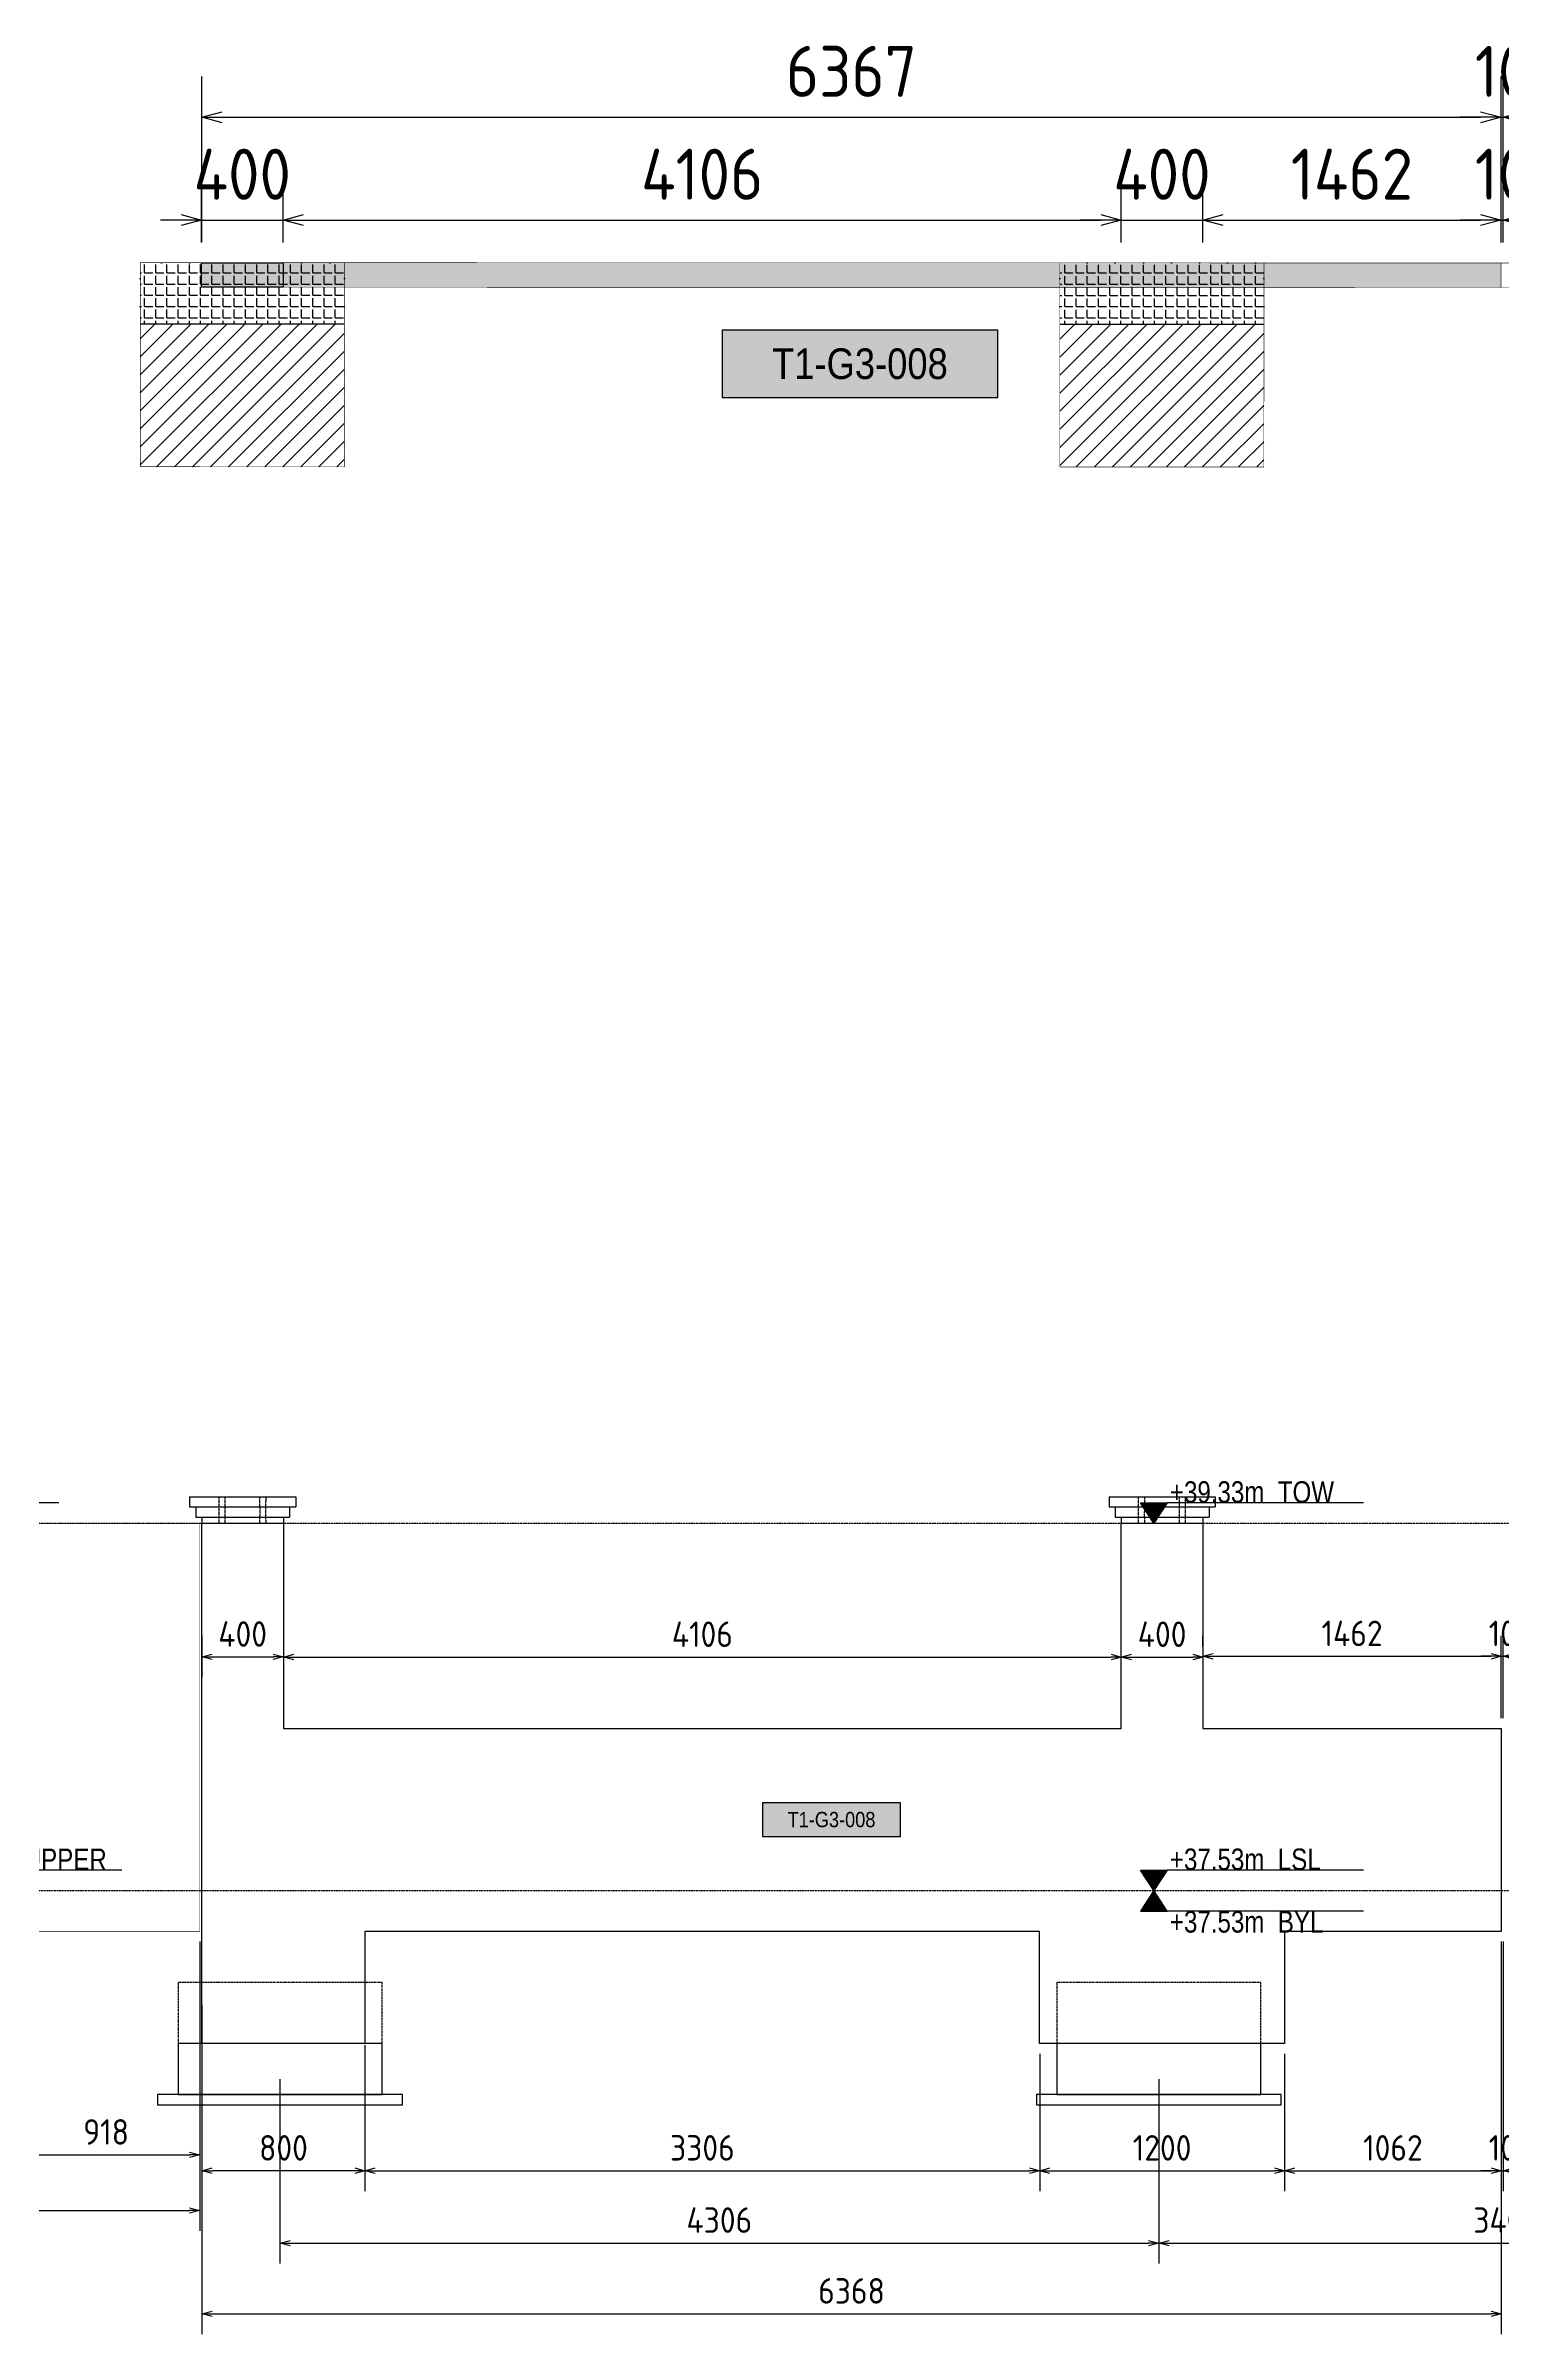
# Model space of a CAD drawing. Header units: centimetres. Extents: x -6122352 to 7132207, y -1694241 to 1947892.
# Drawn here: x 3272366 to 3279504, y 101677 to 112891 of the extents above; entities that cross this region are included whole.
import ezdxf
from ezdxf.enums import TextEntityAlignment as Align

# ---------------------------------------------------------------- set-up
doc = ezdxf.new("R2010")
doc.units = ezdxf.units.CM
doc.header["$MEASUREMENT"] = 0
doc.header["$PDMODE"] = 66
doc.header["$PDSIZE"] = 100
for name, pattern in [('23585-XR-AR-END-SETTING OUT PLAN$0$HIDDEN', [0.375, 0.25, -0.125]), ('DASHED2', [0.375, 0.25, -0.125]), ('DXK_LINE_DOT2', [3.9198, 1.9599, -1.9599])]:
    doc.linetypes.add(name, pattern=pattern)
for name, color, linetype in [('@MI-FOOTINGS', 7, 'Continuous'), ('@MI-TYPE-01', 30, 'Continuous'), ('@MI-TYPE-02', 6, 'Continuous'), ('JML-Dimension', 1, 'Continuous'), ('PANEL-TAGS', 7, 'Continuous'), ('SECTION', 130, 'Continuous')]:
    doc.layers.add(name, color=color, linetype=linetype)
doc.styles.add('PANELTAG_STYLE', font='arial.ttf')
doc.styles.add('Schueco-BEMSTIL', font='isocpeur.ttf', dxfattribs={"width": 0.9})
doc.styles.add('txt-Pisa-std', font='arial.ttf', dxfattribs={"width": 0.8})
doc.dimstyles.new('MI- JWC-TXT-2.5 MM', dxfattribs={"dimscale": 1.5, "dimtxt": 2.5, "dimasz": 1, "dimexe": 2, "dimexo": 1, "dimgap": 1, "dimtad": 1, "dimdec": 0, "dimdsep": 46, "dimtxsty": 'Schueco-BEMSTIL', "dimblk": 'OPEN30', "dimcen": 0, "dimdle": 2, "dimclrd": 140, "dimclre": 8, "dimclrt": 40, "dimadec": 0, "dimazin": 2, "dimtfac": 1, "dimtdec": 0, "dimtix": 1, "dimtmove": 2, "dimatfit": 3, "dimldrblk": 'OPEN', "dimfxl": 2, "dimlwd": -1, "dimlwe": -1, "dimarcsym": 0})

# ---------------------------------------------------------------- blocks, each defined once
blk = doc.blocks.new('RCC COPING')
at = {"layer": '@MI-TYPE-01', "transparency": 33554679}
h = blk.add_hatch(color=8, dxfattribs=at)
h.dxf.hatch_style = 1
h.paths.add_polyline_path([(60, 200), (-60, 200), (-60, -200), (60, -200)])
at = {"layer": '@MI-TYPE-01', "color": 30}
blk.add_lwpolyline([(-60, 200), (60, 200), (60, -200), (-60, -200)], close=True, dxfattribs=at)
blk = doc.blocks.new('_Open30')
at = {"color": 0, "linetype": 'ByBlock', "lineweight": -2}
for p, q in [((-1, 0.27), (0, 0)), ((0, 0), (-1, -0.27)), ((0, 0), (-1, 0))]:
    blk.add_line(p, q, dxfattribs=at)
blk = doc.blocks.new('*D3770')
at = {"layer": '@MI-TYPE-01', "color": 8, "transparency": 16777216}
for p, q in [((23268, -120240), (22454, -120240)), ((23266, -126607), (22454, -126607))]:
    blk.add_line(p, q, dxfattribs=at)
at = {"layer": '@MI-TYPE-01', "color": 140, "transparency": 16777216}
blk.add_line((22654, -126507), (22654, -120340), dxfattribs=at)
at = {"layer": 'Defpoints', "color": 0, "transparency": 16777216}
for p in [(22654, -120240), (23368, -120240), (23366, -126607)]:
    blk.add_point(p, dxfattribs=at)
at = {"layer": '@MI-TYPE-01', "color": 140, "transparency": 16777216, "xscale": 100, "yscale": 100, "zscale": 100}
for p, rotation in [((22654, -120240), 90), ((22654, -126607), 270)]:
    blk.add_blockref('_Open30', p, dxfattribs=dict(at, rotation=rotation))
at = {"layer": '@MI-TYPE-01', "color": 40, "transparency": 16777216, "insert": (22429, -123424), "char_height": 250, "attachment_point": 5, "rotation": 90, "style": 'Schueco-BEMSTIL'}
blk.add_mtext('6367', dxfattribs=at)
blk = doc.blocks.new('_Open')
at = {"color": 0, "linetype": 'ByBlock', "lineweight": -2}
for p, q in [((-1, 0.2), (0, 0)), ((-1, -0.2), (0, 0)), ((0, 0), (-1, 0))]:
    blk.add_line(p, q, dxfattribs=at)
blk = doc.blocks.new('*D3771')
at = {"layer": '@MI-TYPE-01', "color": 140, "transparency": 16777216}
for p, q in [((22654, -120130), (22654, -120030)), ((22654, -120240), (22654, -120230)), ((22654, -120340), (22654, -120440))]:
    blk.add_line(p, q, dxfattribs=at)
at = {"layer": '@MI-TYPE-01', "color": 8, "transparency": 16777216}
for p, q in [((23268, -120230), (22454, -120230)), ((23268, -120240), (22454, -120240))]:
    blk.add_line(p, q, dxfattribs=at)
at = {"layer": 'Defpoints', "color": 0, "transparency": 16777216}
for p in [(22654, -120230), (23368, -120230), (23368, -120240)]:
    blk.add_point(p, dxfattribs=at)
at = {"layer": '@MI-TYPE-01', "color": 140, "transparency": 16777216, "xscale": 100, "yscale": 100, "zscale": 100}
for p, rotation in [((22654, -120230), 270), ((22654, -120240), 90)]:
    blk.add_blockref('_Open30', p, dxfattribs=dict(at, rotation=rotation))
at = {"layer": '@MI-TYPE-01', "color": 40, "transparency": 16777216, "insert": (22429, -120235), "char_height": 250, "attachment_point": 5, "rotation": 90, "style": 'Schueco-BEMSTIL'}
blk.add_mtext('10', dxfattribs=at)
blk = doc.blocks.new('*D3775')
at = {"layer": '@MI-TYPE-01', "color": 140, "transparency": 16777216}
for p, q in [((23158, -126109), (23158, -126009)), ((23158, -126609), (23158, -126209)), ((23158, -126709), (23158, -126809))]:
    blk.add_line(p, q, dxfattribs=at)
at = {"layer": '@MI-TYPE-01', "color": 8, "transparency": 16777216}
for p, q in [((23267, -126209), (22958, -126209)), ((23267, -126609), (22958, -126609))]:
    blk.add_line(p, q, dxfattribs=at)
at = {"layer": 'Defpoints', "color": 0, "transparency": 16777216}
for p in [(23158, -126209), (23367, -126209), (23367, -126609)]:
    blk.add_point(p, dxfattribs=at)
at = {"layer": '@MI-TYPE-01', "color": 140, "transparency": 16777216, "xscale": 100, "yscale": 100, "zscale": 100}
for p, rotation in [((23158, -126209), 270), ((23158, -126609), 90)]:
    blk.add_blockref('_Open30', p, dxfattribs=dict(at, rotation=rotation))
at = {"layer": '@MI-TYPE-01', "color": 40, "transparency": 16777216, "insert": (22933, -126409), "char_height": 250, "attachment_point": 5, "rotation": 90, "style": 'Schueco-BEMSTIL'}
blk.add_mtext('400', dxfattribs=at)
blk = doc.blocks.new('*D3776')
at = {"layer": '@MI-TYPE-01', "color": 8, "transparency": 16777216}
for p, q in [((23268, -122102), (22958, -122102)), ((23267, -126209), (22958, -126209))]:
    blk.add_line(p, q, dxfattribs=at)
at = {"layer": '@MI-TYPE-01', "color": 140, "transparency": 16777216}
blk.add_line((23158, -126109), (23158, -122202), dxfattribs=at)
at = {"layer": 'Defpoints', "color": 0, "transparency": 16777216}
for p in [(23158, -122102), (23368, -122102), (23367, -126209)]:
    blk.add_point(p, dxfattribs=at)
at = {"layer": '@MI-TYPE-01', "color": 140, "transparency": 16777216, "xscale": 100, "yscale": 100, "zscale": 100}
for p, rotation in [((23158, -122102), 90), ((23158, -126209), 270)]:
    blk.add_blockref('_Open30', p, dxfattribs=dict(at, rotation=rotation))
at = {"layer": '@MI-TYPE-01', "color": 40, "transparency": 16777216, "insert": (22933, -124155), "char_height": 250, "attachment_point": 5, "rotation": 90, "style": 'Schueco-BEMSTIL'}
blk.add_mtext('4106', dxfattribs=at)
blk = doc.blocks.new('*D3777')
at = {"layer": '@MI-TYPE-01', "color": 140, "transparency": 16777216}
for p, q in [((23158, -121602), (23158, -121502)), ((23158, -122102), (23158, -121702)), ((23158, -122202), (23158, -122302))]:
    blk.add_line(p, q, dxfattribs=at)
at = {"layer": '@MI-TYPE-01', "color": 8, "transparency": 16777216}
for p, q in [((23268, -121702), (22958, -121702)), ((23268, -122102), (22958, -122102))]:
    blk.add_line(p, q, dxfattribs=at)
at = {"layer": 'Defpoints', "color": 0, "transparency": 16777216}
for p in [(23158, -121702), (23368, -121702), (23368, -122102)]:
    blk.add_point(p, dxfattribs=at)
at = {"layer": '@MI-TYPE-01', "color": 140, "transparency": 16777216, "xscale": 100, "yscale": 100, "zscale": 100}
for p, rotation in [((23158, -121702), 270), ((23158, -122102), 90)]:
    blk.add_blockref('_Open30', p, dxfattribs=dict(at, rotation=rotation))
at = {"layer": '@MI-TYPE-01', "color": 40, "transparency": 16777216, "insert": (22933, -121902), "char_height": 250, "attachment_point": 5, "rotation": 90, "style": 'Schueco-BEMSTIL'}
blk.add_mtext('400', dxfattribs=at)
blk = doc.blocks.new('*D3778')
at = {"layer": '@MI-TYPE-01', "color": 8, "transparency": 16777216}
for p, q in [((23268, -120240), (22958, -120240)), ((23268, -121702), (22958, -121702))]:
    blk.add_line(p, q, dxfattribs=at)
at = {"layer": '@MI-TYPE-01', "color": 140, "transparency": 16777216}
blk.add_line((23158, -121602), (23158, -120340), dxfattribs=at)
at = {"layer": 'Defpoints', "color": 0, "transparency": 16777216}
for p in [(23158, -120240), (23368, -120240), (23368, -121702)]:
    blk.add_point(p, dxfattribs=at)
at = {"layer": '@MI-TYPE-01', "color": 140, "transparency": 16777216, "xscale": 100, "yscale": 100, "zscale": 100}
for p, rotation in [((23158, -120240), 90), ((23158, -121702), 270)]:
    blk.add_blockref('_Open30', p, dxfattribs=dict(at, rotation=rotation))
at = {"layer": '@MI-TYPE-01', "color": 40, "transparency": 16777216, "insert": (22933, -120971), "char_height": 250, "attachment_point": 5, "rotation": 90, "style": 'Schueco-BEMSTIL'}
blk.add_mtext('1462', dxfattribs=at)
blk = doc.blocks.new('*D3779')
at = {"layer": '@MI-TYPE-01', "color": 140, "transparency": 16777216}
for p, q in [((23158, -120130), (23158, -120030)), ((23158, -120240), (23158, -120230)), ((23158, -120340), (23158, -120440))]:
    blk.add_line(p, q, dxfattribs=at)
at = {"layer": '@MI-TYPE-01', "color": 8, "transparency": 16777216}
for p, q in [((23268, -120230), (22958, -120230)), ((23268, -120240), (22958, -120240))]:
    blk.add_line(p, q, dxfattribs=at)
at = {"layer": 'Defpoints', "color": 0, "transparency": 16777216}
for p in [(23158, -120230), (23368, -120230), (23368, -120240)]:
    blk.add_point(p, dxfattribs=at)
at = {"layer": '@MI-TYPE-01', "color": 140, "transparency": 16777216, "xscale": 100, "yscale": 100, "zscale": 100}
for p, rotation in [((23158, -120230), 270), ((23158, -120240), 90)]:
    blk.add_blockref('_Open30', p, dxfattribs=dict(at, rotation=rotation))
at = {"layer": '@MI-TYPE-01', "color": 40, "transparency": 16777216, "insert": (22933, -120235), "char_height": 250, "attachment_point": 5, "rotation": 90, "style": 'Schueco-BEMSTIL'}
blk.add_mtext('10', dxfattribs=at)
blk = doc.blocks.new('T1-FOOTING')
at = {"transparency": 33554679}
h = blk.add_hatch(dxfattribs=at)
h.set_pattern_fill('ANGLE', color=256, scale=500)
h.set_pattern_definition([(0, (0, 0), (0, 137.5), [100, -37.5]), (90, (0, 0), (-137.5, 8e-15), [100, -37.5])])
h.paths.add_polyline_path([(-500, -300), (500, -300), (500, 0), (-500, 0)])
h.paths.add_polyline_path([(-499.75, -299.75), (499.75, -299.75), (499.75, -0.25), (-499.75, -0.25)], flags=16)
h = blk.add_hatch(dxfattribs=at)
h.set_pattern_fill('ANGLE', color=8, scale=200)
h.set_pattern_definition([(0, (0, 0), (0, 55), [40, -15]), (90, (0, 0), (-55, 3e-15), [40, -15])])
h.paths.add_polyline_path([(500, -300), (500, 0), (-500, 0), (-500, -300)])
h = blk.add_hatch(dxfattribs=at)
h.set_pattern_fill('ANSI31', color=8, scale=500)
h.paths.add_polyline_path([(500, -1000), (500, -300), (-500, -300), (-500, -1000)])
at = {"layer": '@MI-TYPE-01', "color": 240, "linetype": 'DASHED2', "true_color": 0xed1f24}
blk.add_line((-500, -300), (500, -300), dxfattribs=at)
at = {"layer": '@MI-TYPE-01', "color": 240, "true_color": 0xed1f24, "const_width": 2.5}
blk.add_lwpolyline([(-500, 0), (500, 0), (500, -1000), (-500, -1000)], close=True, dxfattribs=at)
blk = doc.blocks.new('PANELTAG')
at = {"layer": 'PANEL-TAGS', "color": 1}
blk.add_lwpolyline([(-13.5, -3.3), (13.5, -3.3), (13.5, 3.3), (-13.5, 3.3)], close=True, dxfattribs=at)
at = {"layer": 'PANEL-TAGS', "color": 40, "true_color": 0xffd700}
blk.add_solid([(-13.5, -3.3), (13.5, -3.3), (-13.5, 3.3), (13.5, 3.3)], dxfattribs=at)
at = {"layer": 'PANEL-TAGS', "color": 5, "style": 'PANELTAG_STYLE', "width": 0.85}
blk.add_attdef('TAGNO', text='', height=3, dxfattribs=at).set_placement((0, 0), align=Align.MIDDLE)
blk = doc.blocks.new('*U2058')
at = {"layer": 'JML-Dimension'}
h = blk.add_hatch(color=10, dxfattribs=at)
h.dxf.hatch_style = 1
h.paths.add_polyline_path([(0, 0), (-1.54, 2.37), (1.54, 2.37)])
blk.add_line((24.31, 2.37), (1.54, 2.37), dxfattribs=at)
blk.add_lwpolyline([(0, 0), (-1.54, 2.37), (1.54, 2.37), (0, 0)], dxfattribs=at)
at = {"color": 5, "style": 'txt-Pisa-std', "width": 0.8}
blk.add_attdef('+0.0', text='', height=2.5, dxfattribs=at).set_placement((1.87, 2.37), align=Align.BOTTOM_LEFT)
blk = doc.blocks.new('*D4985')
at = {"layer": '@MI-TYPE-01', "color": 8, "transparency": 16777216}
for p, q in [((3273131, 103051), (3273131, 102378)), ((3273930, 103051), (3273930, 102378))]:
    blk.add_line(p, q, dxfattribs=at)
at = {"layer": '@MI-TYPE-01', "color": 140, "transparency": 16777216}
blk.add_line((3273880, 102478), (3273181, 102478), dxfattribs=at)
at = {"layer": 'Defpoints', "color": 0, "transparency": 16777216}
for p in [(3273131, 103101), (3273930, 103101), (3273131, 102478)]:
    blk.add_point(p, dxfattribs=at)
at = {"layer": '@MI-TYPE-01', "color": 140, "transparency": 16777216, "xscale": 50, "yscale": 50, "zscale": 50, "rotation": 180}
blk.add_blockref('_Open30', (3273131, 102478), dxfattribs=at)
at = {"layer": '@MI-TYPE-01', "color": 140, "transparency": 16777216, "xscale": 50, "yscale": 50, "zscale": 50}
blk.add_blockref('_Open30', (3273930, 102478), dxfattribs=at)
at = {"layer": '@MI-TYPE-01', "color": 40, "transparency": 16777216, "insert": (3273531, 102590), "char_height": 125, "attachment_point": 5, "style": 'Schueco-BEMSTIL'}
blk.add_mtext('800', dxfattribs=at)
blk = doc.blocks.new('*D4986')
at = {"layer": '@MI-TYPE-01', "color": 8, "transparency": 16777216}
for p, q in [((3273930, 103093), (3273930, 102378)), ((3277237, 103051), (3277237, 102378))]:
    blk.add_line(p, q, dxfattribs=at)
at = {"layer": '@MI-TYPE-01', "color": 140, "transparency": 16777216}
blk.add_line((3273980, 102478), (3277187, 102478), dxfattribs=at)
at = {"layer": 'Defpoints', "color": 0, "transparency": 16777216}
for p in [(3273930, 103143), (3277237, 103101), (3277237, 102478)]:
    blk.add_point(p, dxfattribs=at)
at = {"layer": '@MI-TYPE-01', "color": 140, "transparency": 16777216, "xscale": 50, "yscale": 50, "zscale": 50, "rotation": 180}
blk.add_blockref('_Open30', (3273930, 102478), dxfattribs=at)
at = {"layer": '@MI-TYPE-01', "color": 140, "transparency": 16777216, "xscale": 50, "yscale": 50, "zscale": 50}
blk.add_blockref('_Open30', (3277237, 102478), dxfattribs=at)
at = {"layer": '@MI-TYPE-01', "color": 40, "transparency": 16777216, "insert": (3275584, 102590), "char_height": 125, "attachment_point": 5, "style": 'Schueco-BEMSTIL'}
blk.add_mtext('3306', dxfattribs=at)
blk = doc.blocks.new('*D4987')
at = {"layer": '@MI-TYPE-01', "color": 8, "transparency": 16777216}
for p, q in [((3277237, 103051), (3277237, 102378)), ((3278437, 103051), (3278437, 102378))]:
    blk.add_line(p, q, dxfattribs=at)
at = {"layer": '@MI-TYPE-01', "color": 140, "transparency": 16777216}
blk.add_line((3277287, 102478), (3278387, 102478), dxfattribs=at)
at = {"layer": 'Defpoints', "color": 0, "transparency": 16777216}
for p in [(3277237, 103101), (3278437, 103101), (3278437, 102478)]:
    blk.add_point(p, dxfattribs=at)
at = {"layer": '@MI-TYPE-01', "color": 140, "transparency": 16777216, "xscale": 50, "yscale": 50, "zscale": 50, "rotation": 180}
blk.add_blockref('_Open30', (3277237, 102478), dxfattribs=at)
at = {"layer": '@MI-TYPE-01', "color": 140, "transparency": 16777216, "xscale": 50, "yscale": 50, "zscale": 50}
blk.add_blockref('_Open30', (3278437, 102478), dxfattribs=at)
at = {"layer": '@MI-TYPE-01', "color": 40, "transparency": 16777216, "insert": (3277837, 102590), "char_height": 125, "attachment_point": 5, "style": 'Schueco-BEMSTIL'}
blk.add_mtext('1200', dxfattribs=at)
blk = doc.blocks.new('*D4988')
at = {"layer": '@MI-TYPE-01', "color": 8, "transparency": 16777216}
for p, q in [((3279499, 103601), (3279499, 102378)), ((3278437, 103051), (3278437, 102378))]:
    blk.add_line(p, q, dxfattribs=at)
at = {"layer": '@MI-TYPE-01', "color": 140, "transparency": 16777216}
blk.add_line((3278487, 102478), (3279449, 102478), dxfattribs=at)
at = {"layer": 'Defpoints', "color": 0, "transparency": 16777216}
for p in [(3279499, 103651), (3278437, 103101), (3279499, 102478)]:
    blk.add_point(p, dxfattribs=at)
at = {"layer": '@MI-TYPE-01', "color": 140, "transparency": 16777216, "xscale": 50, "yscale": 50, "zscale": 50, "rotation": 180}
blk.add_blockref('_Open30', (3278437, 102478), dxfattribs=at)
at = {"layer": '@MI-TYPE-01', "color": 140, "transparency": 16777216, "xscale": 50, "yscale": 50, "zscale": 50}
blk.add_blockref('_Open30', (3279499, 102478), dxfattribs=at)
at = {"layer": '@MI-TYPE-01', "color": 40, "transparency": 16777216, "insert": (3278968, 102590), "char_height": 125, "attachment_point": 5, "style": 'Schueco-BEMSTIL'}
blk.add_mtext('1062', dxfattribs=at)
blk = doc.blocks.new('*D4989')
at = {"layer": '@MI-TYPE-01', "color": 8, "transparency": 16777216}
for p, q in [((3279499, 103601), (3279499, 102378)), ((3279509, 103601), (3279509, 102378))]:
    blk.add_line(p, q, dxfattribs=at)
at = {"layer": '@MI-TYPE-01', "color": 140, "transparency": 16777216}
for p, q in [((3279449, 102478), (3279399, 102478)), ((3279499, 102478), (3279509, 102478)), ((3279559, 102478), (3279609, 102478))]:
    blk.add_line(p, q, dxfattribs=at)
at = {"layer": 'Defpoints', "color": 0, "transparency": 16777216}
for p in [(3279499, 103651), (3279509, 103651), (3279509, 102478)]:
    blk.add_point(p, dxfattribs=at)
at = {"layer": '@MI-TYPE-01', "color": 140, "transparency": 16777216, "xscale": 50, "yscale": 50, "zscale": 50}
blk.add_blockref('_Open30', (3279499, 102478), dxfattribs=at)
at = {"layer": '@MI-TYPE-01', "color": 140, "transparency": 16777216, "xscale": 50, "yscale": 50, "zscale": 50, "rotation": 180}
blk.add_blockref('_Open30', (3279509, 102478), dxfattribs=at)
at = {"layer": '@MI-TYPE-01', "color": 40, "transparency": 16777216, "insert": (3279504, 102590), "char_height": 125, "attachment_point": 5, "style": 'Schueco-BEMSTIL'}
blk.add_mtext('10', dxfattribs=at)
blk = doc.blocks.new('T1-FOOTING ELEVATION')
at = {"color": 9}
blk.add_lwpolyline([(-600, -250), (600, -250), (600, -300), (-600, -300)], close=True, dxfattribs=at)
at = {"layer": '@MI-TYPE-01', "color": 114, "linetype": '23585-XR-AR-END-SETTING OUT PLAN$0$HIDDEN', "ltscale": 20, "true_color": 0x139b48}
blk.add_lwpolyline([(-500, 0), (-500, 300), (500, 300), (500, 0)], dxfattribs=at)
at = {"layer": '@MI-TYPE-01', "color": 114, "true_color": 0x139b48}
blk.add_lwpolyline([(-500, 0), (500, 0), (500, -250), (-500, -250)], close=True, dxfattribs=at)
blk = doc.blocks.new('*D5000')
at = {"layer": '@MI-TYPE-01', "color": 8, "transparency": 16777216}
for p, q in [((3273514, 102926), (3273514, 102023)), ((3277821, 102926), (3277821, 102023))]:
    blk.add_line(p, q, dxfattribs=at)
at = {"layer": '@MI-TYPE-01', "color": 140, "transparency": 16777216}
blk.add_line((3273564, 102123), (3277771, 102123), dxfattribs=at)
at = {"layer": 'Defpoints', "color": 0, "transparency": 16777216}
for p in [(3273514, 102976), (3277821, 102976), (3277821, 102123)]:
    blk.add_point(p, dxfattribs=at)
at = {"layer": '@MI-TYPE-01', "color": 140, "transparency": 16777216, "xscale": 50, "yscale": 50, "zscale": 50, "rotation": 180}
blk.add_blockref('_Open30', (3273514, 102123), dxfattribs=at)
at = {"layer": '@MI-TYPE-01', "color": 140, "transparency": 16777216, "xscale": 50, "yscale": 50, "zscale": 50}
blk.add_blockref('_Open30', (3277821, 102123), dxfattribs=at)
at = {"layer": '@MI-TYPE-01', "color": 40, "transparency": 16777216, "insert": (3275667, 102236), "char_height": 125, "attachment_point": 5, "style": 'Schueco-BEMSTIL'}
blk.add_mtext('4306', dxfattribs=at)
blk = doc.blocks.new('*D5001')
at = {"layer": '@MI-TYPE-01', "color": 8, "transparency": 16777216}
for p, q in [((3277821, 102926), (3277821, 102023)), ((3281224, 102926), (3281224, 102023))]:
    blk.add_line(p, q, dxfattribs=at)
at = {"layer": '@MI-TYPE-01', "color": 140, "transparency": 16777216}
blk.add_line((3277871, 102123), (3281174, 102123), dxfattribs=at)
at = {"layer": 'Defpoints', "color": 0, "transparency": 16777216}
for p in [(3277821, 102976), (3281224, 102976), (3281224, 102123)]:
    blk.add_point(p, dxfattribs=at)
at = {"layer": '@MI-TYPE-01', "color": 140, "transparency": 16777216, "xscale": 50, "yscale": 50, "zscale": 50, "rotation": 180}
blk.add_blockref('_Open30', (3277821, 102123), dxfattribs=at)
at = {"layer": '@MI-TYPE-01', "color": 140, "transparency": 16777216, "xscale": 50, "yscale": 50, "zscale": 50}
blk.add_blockref('_Open30', (3281224, 102123), dxfattribs=at)
at = {"layer": '@MI-TYPE-01', "color": 40, "transparency": 16777216, "insert": (3279522, 102236), "char_height": 125, "attachment_point": 5, "style": 'Schueco-BEMSTIL'}
blk.add_mtext('3403', dxfattribs=at)
blk = doc.blocks.new('*D5005')
at = {"layer": '@MI-TYPE-01', "color": 8, "transparency": 16777216}
for p, q in [((3279499, 103601), (3279499, 101677)), ((3273131, 103290), (3273131, 101677))]:
    blk.add_line(p, q, dxfattribs=at)
at = {"layer": '@MI-TYPE-01', "color": 140, "transparency": 16777216}
blk.add_line((3273181, 101777), (3279449, 101777), dxfattribs=at)
at = {"layer": 'Defpoints', "color": 0, "transparency": 16777216}
for p in [(3279499, 103651), (3273131, 103340), (3279499, 101777)]:
    blk.add_point(p, dxfattribs=at)
at = {"layer": '@MI-TYPE-01', "color": 140, "transparency": 16777216, "xscale": 50, "yscale": 50, "zscale": 50, "rotation": 180}
blk.add_blockref('_Open30', (3273131, 101777), dxfattribs=at)
at = {"layer": '@MI-TYPE-01', "color": 140, "transparency": 16777216, "xscale": 50, "yscale": 50, "zscale": 50}
blk.add_blockref('_Open30', (3279499, 101777), dxfattribs=at)
at = {"layer": '@MI-TYPE-01', "color": 40, "transparency": 16777216, "insert": (3276315, 101889), "char_height": 125, "attachment_point": 5, "style": 'Schueco-BEMSTIL'}
blk.add_mtext('6368', dxfattribs=at)
blk = doc.blocks.new('*D5009')
at = {"layer": '@MI-TYPE-01', "color": 8, "transparency": 16777216}
for p, q in [((3273131, 105101), (3273131, 104896)), ((3273531, 105098), (3273531, 104896))]:
    blk.add_line(p, q, dxfattribs=at)
at = {"layer": '@MI-TYPE-01', "color": 140, "transparency": 16777216}
blk.add_line((3273181, 104996), (3273481, 104996), dxfattribs=at)
at = {"layer": 'Defpoints', "color": 0, "transparency": 16777216}
for p in [(3273131, 105151), (3273531, 105148), (3273531, 104996)]:
    blk.add_point(p, dxfattribs=at)
at = {"layer": '@MI-TYPE-01', "color": 140, "transparency": 16777216, "xscale": 50, "yscale": 50, "zscale": 50, "rotation": 180}
blk.add_blockref('_Open30', (3273131, 104996), dxfattribs=at)
at = {"layer": '@MI-TYPE-01', "color": 140, "transparency": 16777216, "xscale": 50, "yscale": 50, "zscale": 50}
blk.add_blockref('_Open30', (3273531, 104996), dxfattribs=at)
at = {"layer": '@MI-TYPE-01', "color": 40, "transparency": 16777216, "insert": (3273331, 105108), "char_height": 125, "attachment_point": 5, "style": 'Schueco-BEMSTIL'}
blk.add_mtext('400', dxfattribs=at)
blk = doc.blocks.new('*D5010')
at = {"layer": '@MI-TYPE-01', "color": 8, "transparency": 16777216}
for p, q in [((3273531, 105098), (3273531, 104895)), ((3277637, 105045), (3277637, 105095))]:
    blk.add_line(p, q, dxfattribs=at)
at = {"layer": '@MI-TYPE-01', "color": 140, "transparency": 16777216}
blk.add_line((3273581, 104995), (3277587, 104995), dxfattribs=at)
at = {"layer": 'Defpoints', "color": 0, "transparency": 16777216}
for p in [(3273531, 105148), (3277637, 104995), (3277637, 104995)]:
    blk.add_point(p, dxfattribs=at)
at = {"layer": '@MI-TYPE-01', "color": 140, "transparency": 16777216, "xscale": 50, "yscale": 50, "zscale": 50, "rotation": 180}
blk.add_blockref('_Open30', (3273531, 104995), dxfattribs=at)
at = {"layer": '@MI-TYPE-01', "color": 140, "transparency": 16777216, "xscale": 50, "yscale": 50, "zscale": 50}
blk.add_blockref('_Open30', (3277637, 104995), dxfattribs=at)
at = {"layer": '@MI-TYPE-01', "color": 40, "transparency": 16777216, "insert": (3275584, 105107), "char_height": 125, "attachment_point": 5, "style": 'Schueco-BEMSTIL'}
blk.add_mtext('4106', dxfattribs=at)
blk = doc.blocks.new('*D5011')
at = {"layer": '@MI-TYPE-01', "color": 8, "transparency": 16777216}
for p, q in [((3277637, 105045), (3277637, 105095)), ((3278037, 104948), (3278037, 104895))]:
    blk.add_line(p, q, dxfattribs=at)
at = {"layer": '@MI-TYPE-01', "color": 140, "transparency": 16777216}
blk.add_line((3277687, 104995), (3277987, 104995), dxfattribs=at)
at = {"layer": 'Defpoints', "color": 0, "transparency": 16777216}
for p in [(3277637, 104995), (3278037, 104998), (3278037, 104995)]:
    blk.add_point(p, dxfattribs=at)
at = {"layer": '@MI-TYPE-01', "color": 140, "transparency": 16777216, "xscale": 50, "yscale": 50, "zscale": 50, "rotation": 180}
blk.add_blockref('_Open30', (3277637, 104995), dxfattribs=at)
at = {"layer": '@MI-TYPE-01', "color": 140, "transparency": 16777216, "xscale": 50, "yscale": 50, "zscale": 50}
blk.add_blockref('_Open30', (3278037, 104995), dxfattribs=at)
at = {"layer": '@MI-TYPE-01', "color": 40, "transparency": 16777216, "insert": (3277837, 105107), "char_height": 125, "attachment_point": 5, "style": 'Schueco-BEMSTIL'}
blk.add_mtext('400', dxfattribs=at)
blk = doc.blocks.new('*D5012')
at = {"layer": '@MI-TYPE-01', "color": 8, "transparency": 16777216}
for p, q in [((3278037, 105048), (3278037, 105099)), ((3279499, 104695), (3279499, 105099))]:
    blk.add_line(p, q, dxfattribs=at)
at = {"layer": '@MI-TYPE-01', "color": 140, "transparency": 16777216}
blk.add_line((3278087, 104999), (3279449, 104999), dxfattribs=at)
at = {"layer": 'Defpoints', "color": 0, "transparency": 16777216}
for p in [(3278037, 104998), (3279499, 104999), (3279499, 104645)]:
    blk.add_point(p, dxfattribs=at)
at = {"layer": '@MI-TYPE-01', "color": 140, "transparency": 16777216, "xscale": 50, "yscale": 50, "zscale": 50, "rotation": 180}
blk.add_blockref('_Open30', (3278037, 104999), dxfattribs=at)
at = {"layer": '@MI-TYPE-01', "color": 140, "transparency": 16777216, "xscale": 50, "yscale": 50, "zscale": 50}
blk.add_blockref('_Open30', (3279499, 104999), dxfattribs=at)
at = {"layer": '@MI-TYPE-01', "color": 40, "transparency": 16777216, "insert": (3278768, 105111), "char_height": 125, "attachment_point": 5, "style": 'Schueco-BEMSTIL'}
blk.add_mtext('1462', dxfattribs=at)
blk = doc.blocks.new('*D5013')
at = {"layer": '@MI-TYPE-01', "color": 8, "transparency": 16777216}
for p, q in [((3279499, 104695), (3279499, 105099)), ((3279509, 104695), (3279509, 105099))]:
    blk.add_line(p, q, dxfattribs=at)
at = {"layer": '@MI-TYPE-01', "color": 140, "transparency": 16777216}
for p, q in [((3279449, 104999), (3279399, 104999)), ((3279499, 104999), (3279509, 104999)), ((3279559, 104999), (3279609, 104999))]:
    blk.add_line(p, q, dxfattribs=at)
at = {"layer": 'Defpoints', "color": 0, "transparency": 16777216}
for p in [(3279509, 104999), (3279499, 104645), (3279509, 104645)]:
    blk.add_point(p, dxfattribs=at)
at = {"layer": '@MI-TYPE-01', "color": 140, "transparency": 16777216, "xscale": 50, "yscale": 50, "zscale": 50}
blk.add_blockref('_Open30', (3279499, 104999), dxfattribs=at)
at = {"layer": '@MI-TYPE-01', "color": 140, "transparency": 16777216, "xscale": 50, "yscale": 50, "zscale": 50, "rotation": 180}
blk.add_blockref('_Open30', (3279509, 104999), dxfattribs=at)
at = {"layer": '@MI-TYPE-01', "color": 40, "transparency": 16777216, "insert": (3279504, 105111), "char_height": 125, "attachment_point": 5, "style": 'Schueco-BEMSTIL'}
blk.add_mtext('10', dxfattribs=at)
blk = doc.blocks.new('COPING')
at = {"color": 144, "linetype": 'Continuous', "true_color": 0x1571b2}
for p, q in [((-40577, 19537), (-40057, 19537)), ((-40577, 19537), (-40577, 19487)), ((-40057, 19537), (-40057, 19487)), ((-40577, 19487), (-40057, 19487)), ((-40547, 19487), (-40547, 19437)), ((-40547, 19437), (-40087, 19437)), ((-40517, 19437), (-40517, 19407)), ((-40517, 19407), (-40117, 19407)), ((-40117, 19437), (-40117, 19407)), ((-40087, 19487), (-40087, 19437))]:
    blk.add_line(p, q, dxfattribs=at)
at = {"color": 144, "linetype": 'DXK_LINE_DOT2', "true_color": 0x1571b2}
for p, q in [((-40432, 19437), (-40432, 19537)), ((-40402, 19487), (-40402, 19537)), ((-40232, 19487), (-40232, 19537)), ((-40203, 19487), (-40202, 19537)), ((-40432, 19407), (-40432, 19437)), ((-40403, 19438), (-40402, 19487)), ((-40402, 19407), (-40402, 19437)), ((-40232, 19438), (-40231, 19487)), ((-40232, 19407), (-40232, 19437)), ((-40203, 19438), (-40203, 19486)), ((-40202, 19407), (-40203, 19437))]:
    blk.add_line(p, q, dxfattribs=at)
blk = doc.blocks.new('*D5264')
at = {"layer": '@MI-TYPE-01', "color": 8, "transparency": 16777216}
for p, q in [((3273121, 103601), (3273121, 102456)), ((3272203, 103051), (3272203, 102456))]:
    blk.add_line(p, q, dxfattribs=at)
at = {"layer": '@MI-TYPE-01', "color": 140, "transparency": 16777216}
blk.add_line((3272253, 102556), (3273071, 102556), dxfattribs=at)
at = {"layer": 'Defpoints', "color": 0, "transparency": 16777216}
for p in [(3273121, 103651), (3272203, 103101), (3273121, 102556)]:
    blk.add_point(p, dxfattribs=at)
at = {"layer": '@MI-TYPE-01', "color": 140, "transparency": 16777216, "xscale": 50, "yscale": 50, "zscale": 50, "rotation": 180}
blk.add_blockref('_Open30', (3272203, 102556), dxfattribs=at)
at = {"layer": '@MI-TYPE-01', "color": 140, "transparency": 16777216, "xscale": 50, "yscale": 50, "zscale": 50}
blk.add_blockref('_Open30', (3273121, 102556), dxfattribs=at)
at = {"layer": '@MI-TYPE-01', "color": 40, "transparency": 16777216, "insert": (3272662, 102668), "char_height": 125, "attachment_point": 5, "style": 'Schueco-BEMSTIL'}
blk.add_mtext('918', dxfattribs=at)
blk = doc.blocks.new('*D5265')
at = {"layer": '@MI-TYPE-01', "color": 8, "transparency": 16777216}
for p, q in [((3267286, 103601), (3267286, 102183)), ((3273121, 103601), (3273121, 102183))]:
    blk.add_line(p, q, dxfattribs=at)
at = {"layer": '@MI-TYPE-01', "color": 140, "transparency": 16777216}
blk.add_line((3267336, 102283), (3273071, 102283), dxfattribs=at)
at = {"layer": 'Defpoints', "color": 0, "transparency": 16777216}
for p in [(3267286, 103651), (3273121, 103651), (3273121, 102283)]:
    blk.add_point(p, dxfattribs=at)
at = {"layer": '@MI-TYPE-01', "color": 140, "transparency": 16777216, "xscale": 50, "yscale": 50, "zscale": 50, "rotation": 180}
blk.add_blockref('_Open30', (3267286, 102283), dxfattribs=at)
at = {"layer": '@MI-TYPE-01', "color": 140, "transparency": 16777216, "xscale": 50, "yscale": 50, "zscale": 50}
blk.add_blockref('_Open30', (3273121, 102283), dxfattribs=at)
at = {"layer": '@MI-TYPE-01', "color": 40, "transparency": 16777216, "insert": (3270203, 102396), "char_height": 125, "attachment_point": 5, "style": 'Schueco-BEMSTIL'}
blk.add_mtext('5835', dxfattribs=at)
blk = doc.blocks.new('*U2056')
at = {"layer": 'JML-Dimension'}
h = blk.add_hatch(color=10, dxfattribs=at)
h.dxf.hatch_style = 1
h.paths.add_polyline_path([(0, 0), (-1.54, 2.37), (1.54, 2.37)])
blk.add_line((31.81, 2.37), (1.54, 2.37), dxfattribs=at)
blk.add_lwpolyline([(0, 0), (-1.54, 2.37), (1.54, 2.37), (0, 0)], dxfattribs=at)
at = {"color": 5, "style": 'txt-Pisa-std', "width": 0.8}
blk.add_attdef('+0.0', text='', height=2.5, dxfattribs=at).set_placement((1.87, 2.37), align=Align.BOTTOM_LEFT)
blk = doc.blocks.new('A$Cc26d3cc2')
at = {"layer": '@MI-TYPE-01', "transparency": 33554679}
h = blk.add_hatch(color=30, dxfattribs=at)
h.dxf.hatch_style = 1
h.paths.add_polyline_path([(-121.3, -6368.2), (-120, 0), (0, 0), (-1.3, -6368.3)])
at = {"layer": '@MI-TYPE-01', "color": 30, "const_width": 2.5}
for points in [[(-121.3, -6367), (-117.6, 11781.3), (2.4, 11781.3), (-1.3, -6367)], [(-121.3, -6368.2), (-120, 0), (0, 0), (-1.3, -6368.3)]]:
    blk.add_lwpolyline(points, close=True, dxfattribs=at)
at = {"layer": '@MI-FOOTINGS', "color": 240, "true_color": 0xed1f24, "rotation": 89.98973417812736}
for p in [(-120.3, -1661.8), (-121.3, -6168.2)]:
    blk.add_blockref('T1-FOOTING', p, dxfattribs=at)
at = {"layer": '@MI-TYPE-01', "color": 30}
blk.add_blockref('RCC COPING', (-61.3, -6168.2), dxfattribs=at)
at = {"layer": 'PANEL-TAGS'}
ref = blk.add_blockref('PANELTAG', (373.7, -3141.7), dxfattribs=dict(at, xscale=50.00000000000001, yscale=50.00000000000001, zscale=50.00000000000001, rotation=90.00000000000001))
ref.add_attrib('TAGNO', 'T1-G3-008', dxfattribs={"color": 5, "height": 150, "rotation": 90, "style": 'PANELTAG_STYLE', "width": 0.85}).set_placement((373.7, -3141.7), align=Align.MIDDLE_CENTER)
at = {"layer": '@MI-TYPE-01'}
for base, p1, p2, picture, middle in [((-833.5, 10), (-120, 0), (-120, 10), '*D3771', (-1058.5, 5)), ((-329.6, 10), (-120, 0), (-120, 10), '*D3779', (-554.6, 5)), ((-833.5, 0), (-122.1, -6367), (-120, 0), '*D3770', (-1058.5, -3183.5)), ((-329.6, 0), (-120.3, -1461.8), (-120, 0), '*D3778', (-554.6, -730.9)), ((-329.6, -1461.8), (-120.3, -1861.8), (-120.3, -1461.8), '*D3777', (-554.6, -1661.8)), ((-329.6, -1861.8), (-121.3, -5968.2), (-120.3, -1861.8), '*D3776', (-554.6, -3915)), ((-329.6, -5968.2), (-121.3, -6368.2), (-121.3, -5968.2), '*D3775', (-554.6, -6168.2))]:
    dim = blk.add_linear_dim(base=base, p1=p1, p2=p2, angle=90, dimstyle='MI- JWC-TXT-2.5 MM', dxfattribs=at)
    dim.commit()
    dim.dimension.update_dxf_attribs({"geometry": picture, "text_midpoint": middle, "insert": (-23487.9, 120240.3)})

msp = doc.modelspace()

# ---------------------------------------------------------------- linework, layer by layer
at = {"color": 160, "linetype": 'DASHED2', "ltscale": 5}
for points in [[(3272613.23849, 105650.78667), (3291208.11894, 105650.78667)], [(3272613.23849, 103850.78667), (3291208.11894, 103850.78667)]]:
    msp.add_lwpolyline(points, dxfattribs=at)
at = {"layer": '@MI-TYPE-01', "color": 6, "const_width": 2.5}
msp.add_lwpolyline([(3267285.78198, 105650.78667), (3273120.78198, 105650.78667), (3273120.78198, 103650.78667), (3272202.78198, 103650.78667), (3272202.78198, 103100.78667), (3271202.78198, 103100.78667), (3271202.78198, 103650.78667), (3269202.78198, 103650.78667), (3269202.78198, 103100.78667), (3268202.78198, 103100.78667), (3268202.78198, 103650.78667), (3267285.78198, 103650.78667), (3267285.78198, 105650.78667)], dxfattribs=at)
at = {"layer": '@MI-TYPE-01', "color": 30}
msp.add_lwpolyline([(3273130.78198, 104650.78667), (3273130.78198, 105650.78667), (3273530.78198, 105650.78667), (3273530.78198, 104644.78667), (3277636.78198, 104644.78667), (3277636.78198, 105650.78667), (3278036.78198, 105650.78667), (3278036.78198, 104644.78667), (3279498.78198, 104644.78667), (3279498.78198, 103650.78667), (3278436.78198, 103650.78667), (3278436.78198, 103100.78667), (3277236.78198, 103100.78667), (3277236.78198, 103650.78667), (3273930.32861, 103650.78667), (3273930.32861, 103100.78667), (3273130.78198, 103100.78667), (3273130.78198, 104650.78667)], dxfattribs=at)
at = {"layer": '@MI-TYPE-02', "color": 160, "linetype": 'DASHED2', "ltscale": 5}
for points in [[(3266588.89662, 105650.78667), (3273885.92947, 105650.78667)], [(3266588.89662, 103850.78667), (3273885.92947, 103850.78667)]]:
    msp.add_lwpolyline(points, dxfattribs=at)

# ---------------------------------------------------------------- block references
for p in [(3313647.88639, 86243.46847), (3318153.88639, 86243.46847)]:
    msp.add_blockref('COPING', p)
at = {"layer": '@MI-TYPE-01', "rotation": 270}
msp.add_blockref('A$Cc26d3cc2', (3279497.76917, 111706.76826), dxfattribs=at)
at = {"layer": '@MI-TYPE-01', "color": 30, "xscale": -1}
for p in [(3273514.36541, 103100.78667), (3277820.59209, 103100.78667)]:
    msp.add_blockref('T1-FOOTING ELEVATION', p, dxfattribs=at)
at = {"layer": 'PANEL-TAGS', "color": 30}
ref = msp.add_blockref('PANELTAG', (3276216.63762, 104198.69414), dxfattribs=dict(at, xscale=25, yscale=25, zscale=25))
ref.add_attrib('TAGNO', 'T1-G3-008', dxfattribs={"color": 5, "height": 75, "style": 'PANELTAG_STYLE', "width": 0.85}).set_placement((3276216.63762, 104198.69414), align=Align.MIDDLE_CENTER)
at = {"layer": 'SECTION', "color": 6}
ref = msp.add_blockref('*U2058', (3271401.05269, 105650.78667), dxfattribs=dict(at, xscale=42.30147098076819, yscale=42.30147098076819, zscale=42.30147098076819))
ref.add_attrib('+0.0', '+39.33m  TOW', (3271480.18134, 105751.04373), dxfattribs={"layer": 'JML-Dimension', "color": 5, "height": 105.7536775, "style": 'txt-Pisa-std', "width": 0.8})
ref = msp.add_blockref('*U2058', (3277795.95659, 105650.78667), dxfattribs=dict(at, xscale=42.30147098076819, yscale=42.30147098076819, zscale=42.30147098076819))
ref.add_attrib('+0.0', '+39.33m  TOW', (3277875.08524, 105751.04373), dxfattribs={"layer": 'JML-Dimension', "color": 5, "height": 105.7536775, "style": 'txt-Pisa-std', "width": 0.8})
ref = msp.add_blockref('*U2056', (3271393.7592, 103850.78671), dxfattribs=dict(at, xscale=42.30147098076819, yscale=42.30147098076819, zscale=42.30147098076819))
ref.add_attrib('+0.0', '+37.53m  BYL UPPER', (3271472.88785, 103951.04378), dxfattribs={"layer": 'JML-Dimension', "color": 5, "height": 105.7536775, "style": 'txt-Pisa-std', "width": 0.8})
ref = msp.add_blockref('*U2058', (3277795.95659, 103850.78667), dxfattribs=dict(at, xscale=42.30147098076819, yscale=42.30147098076819, zscale=42.30147098076819))
ref.add_attrib('+0.0', '+37.53m  LSL', (3277875.08524, 103951.04373), dxfattribs={"layer": 'JML-Dimension', "color": 5, "height": 105.7536775, "style": 'txt-Pisa-std', "width": 0.8})
ref = msp.add_blockref('*U2058', (3277795.95659, 103850.78667), dxfattribs=dict(at, xscale=-42.30147098076819, yscale=42.30147098076819, zscale=42.30147098076819, rotation=180))
ref.add_attrib('+0.0', '+37.53m  BYL', (3277875.08524, 103644.84806), dxfattribs={"layer": 'JML-Dimension', "color": 5, "height": 105.7536775, "style": 'txt-Pisa-std', "width": 0.8})

# ---------------------------------------------------------------- dimensions: what is measured, and where the dimension line sits
at = {"layer": '@MI-TYPE-01', "color": 30}
for base, p1, p2, picture, middle in [((3279498.78198, 104998.50747), (3278036.78198, 104997.50747), (3279498.78198, 104644.78667), '*D5012', (3278767.78198, 105111.00747)), ((3279508.78198, 104998.50747), (3279498.78198, 104644.78667), (3279508.78198, 104644.78667), '*D5013', (3279503.78198, 105111.00747)), ((3273530.78198, 104995.50747), (3273130.78198, 105150.78667), (3273530.78198, 105147.78667), '*D5009', (3273330.78198, 105108.00747)), ((3277636.78198, 104994.59379), (3273530.78198, 105147.78667), (3277636.78198, 104994.59379), '*D5010', (3275583.78198, 105107.09379)), ((3278036.78198, 104994.59379), (3277636.78198, 104994.59379), (3278036.78198, 104997.50747), '*D5011', (3277836.78198, 105107.09379)), ((3279498.78198, 101776.66695), (3273130.78198, 103339.73915), (3279498.78198, 103650.78667), '*D5005', (3276314.78198, 101889.16695)), ((3273130.78198, 102477.79839), (3273930.32861, 103100.78667), (3273130.78198, 103100.78667), '*D4985', (3273530.55529, 102590.29839)), ((3277820.59209, 102123.19644), (3273514.36541, 102975.78667), (3277820.59209, 102975.78667), '*D5000', (3275667.47875, 102235.69644)), ((3281223.88872, 102123.19644), (3277820.59209, 102975.78667), (3281223.88872, 102975.78667), '*D5001', (3279522.24041, 102235.69644))]:
    dim = msp.add_linear_dim(base=base, p1=p1, p2=p2, dimstyle='MI- JWC-TXT-2.5 MM', dxfattribs=at)
    dim.commit()
    dim.dimension.update_dxf_attribs({"geometry": picture, "text_midpoint": middle})
at = {"layer": '@MI-TYPE-01'}
for base, p1, picture, middle in [((3273120.78198, 102283.3735), (3267285.78198, 103650.78667), '*D5265', (3270203.28198, 102395.8735)), ((3273120.78198, 102555.602), (3272202.78198, 103100.78667), '*D5264', (3272661.78198, 102668.102))]:
    dim = msp.add_linear_dim(base=base, p1=p1, p2=(3273120.78198, 103650.78667), dimstyle='MI- JWC-TXT-2.5 MM', dxfattribs=at)
    dim.commit()
    dim.dimension.update_dxf_attribs({"geometry": picture, "text_midpoint": middle})
at = {"layer": '@MI-TYPE-01', "color": 30}
for base, p1, p2, picture, middle in [((3279498.78198, 102477.79839), (3278436.78198, 103100.78667), (3279498.78198, 103650.78667), '*D4988', (3278967.78198, 102477.79839)), ((3279508.78198, 102477.79839), (3279498.78198, 103650.78667), (3279508.78198, 103650.78667), '*D4989', (3279503.78198, 102477.79839)), ((3277236.78198, 102477.79839), (3273930.32861, 103142.7104), (3277236.78198, 103100.78667), '*D4986', (3275583.55529, 102477.79839)), ((3278436.78198, 102477.79839), (3277236.78198, 103100.78667), (3278436.78198, 103100.78667), '*D4987', (3277836.78198, 102477.79839))]:
    dim = msp.add_linear_dim(base=base, p1=p1, p2=p2, dimstyle='MI- JWC-TXT-2.5 MM', dxfattribs=at)
    dim.commit()
    dim.dimension.update_dxf_attribs({"geometry": picture, "text_midpoint": middle, "dimtype": 160})

doc.saveas('drawing.dxf')
